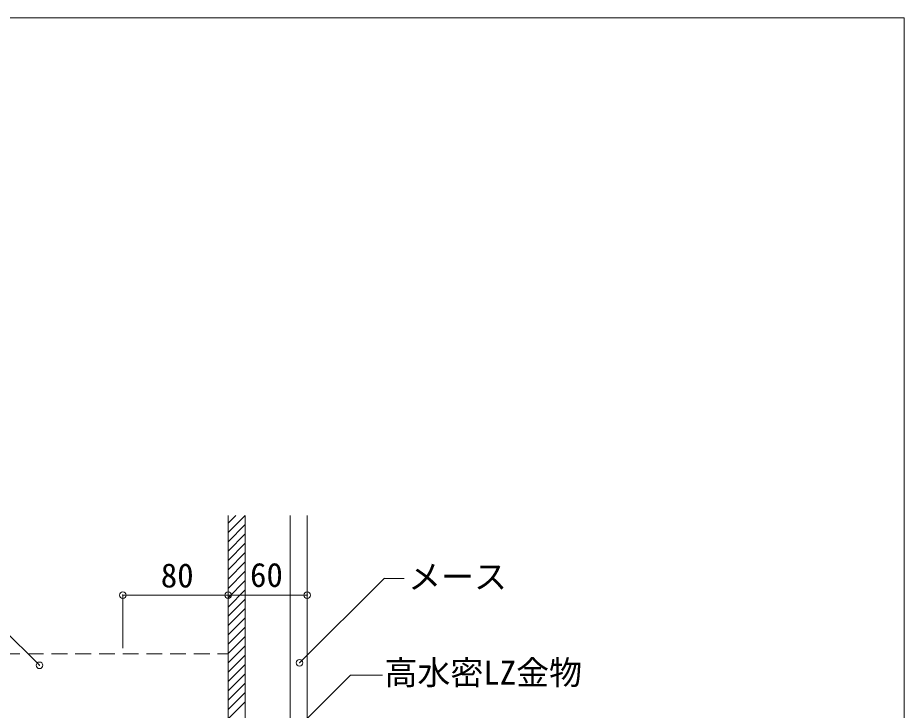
# Model space of a CAD drawing. Units: millimetres, scale not verified. Extents: x -1987 to 1973, y -1442 to 1366.
# Drawn here: x 1301 to 1973, y 840 to 1366 of the extents above; entities that cross this region are included whole.
import ezdxf
from ezdxf.enums import TextEntityAlignment as Align

# ---------------------------------------------------------------- set-up
doc = ezdxf.new("R2010")
doc.units = ezdxf.units.MM
doc.header["$LTSCALE"] = 10
doc.header["$PDMODE"] = 32
doc.header["$PDSIZE"] = 5
doc.linetypes.add('DASHED1', pattern=[1.8, 1.2, -0.6])
for name, color, linetype, lineweight in [('0-0_メ__ス', 2, 'Continuous', 18), ('0-4_その他部材', 7, 'Continuous', 18), ('0-9_部材名__寸法', 7, 'Continuous', 18), ('A-0', 6, 'Continuous', 18)]:
    doc.layers.add(name, color=color, linetype=linetype, lineweight=lineweight)
doc.styles.add('ＭＳ ゴシック', font='')
doc.styles.get('ＭＳ ゴシック').set_extended_font_data('MS Gothic')

msp = doc.modelspace()

# ---------------------------------------------------------------- linework, layer by layer
at = {"layer": '0-0_メ__ス'}
for p, q in [((1460.49, 987.97), (1460.49, 557.97)), ((1473.49, 987.97), (1473.49, 557.91)), ((1507.5, 987.97), (1507.5, 557.97)), ((1520.49, 987.97), (1520.49, 557.97))]:
    msp.add_line(p, q, dxfattribs=at)
at = {"layer": '0-4_その他部材'}
for p, q in [((1473.49, 987.97), (1460.49, 974.97)), ((1466.42, 987.97), (1460.49, 982.04)), ((1473.49, 980.9), (1460.49, 967.89)), ((1473.49, 973.82), (1460.49, 960.82)), ((1473.49, 966.75), (1460.49, 953.75)), ((1473.49, 959.68), (1460.49, 946.68)), ((1473.49, 952.61), (1460.49, 939.61)), ((1473.49, 945.54), (1460.49, 932.54)), ((1473.49, 938.47), (1460.49, 925.47)), ((1473.49, 931.4), (1460.49, 918.4)), ((1473.49, 924.33), (1460.49, 911.33)), ((1473.49, 917.26), (1460.49, 904.25)), ((1473.49, 910.18), (1460.49, 897.18)), ((1473.49, 903.11), (1460.49, 890.11)), ((1473.49, 896.04), (1460.49, 883.04)), ((1473.49, 888.97), (1460.49, 875.97)), ((1473.49, 881.9), (1460.49, 868.9)), ((1473.49, 874.83), (1460.49, 861.83)), ((1473.49, 867.76), (1460.49, 854.76)), ((1473.49, 860.69), (1460.49, 847.69)), ((1473.49, 853.62), (1460.49, 840.61)), ((1473.49, 846.54), (1460.49, 833.54))]:
    msp.add_line(p, q, dxfattribs=at)
at = {"layer": '0-4_その他部材', "linetype": 'DASHED1'}
msp.add_line((912.49, 882.97), (1460.49, 882.97), dxfattribs=at)
at = {"layer": '0-9_部材名__寸法'}
for p, q in [((1514.68, 876.05), (1579.03, 940.4)), ((1594.13, 940.08), (1579.2, 940.08)), ((1380.49, 927.47), (1380.49, 887.24)), ((1380.49, 927.47), (1520.49, 927.47)), ((1450.28, 763.7), (1553.29, 866.72)), ((1553.29, 866.72), (1577.5, 866.72))]:
    msp.add_line(p, q, dxfattribs=at)
msp.add_lwpolyline([(1317.28, 874.16), (1288.72, 902.72), (1222.21, 902.72)], dxfattribs=at)
for p in [(1380.49, 927.47), (1460.49, 927.47), (1520.49, 927.47), (1317.28, 874.16), (1514.68, 876.05)]:
    msp.add_point(p, dxfattribs=at)
at = {"layer": 'A-0'}
for p, q in [((-1987.16, 1365.6), (1973.48, 1365.6)), ((1973.48, 1365.6), (1973.48, -1442.32))]:
    msp.add_line(p, q, dxfattribs=at)

# ---------------------------------------------------------------- texts
at = {"layer": '0-9_部材名__寸法', "style": 'ＭＳ ゴシック'}
for s, p in [('80', (1409.35, 927.74)), ('60', (1477.06, 928.11)), ('メース', (1597.02, 926.74)), ('高水密LZ金物', (1579.06, 853.95))]:
    msp.add_text(s, height=18.33, dxfattribs=at).set_placement(p, align=Align.BOTTOM_LEFT)

doc.saveas('drawing.dxf')
